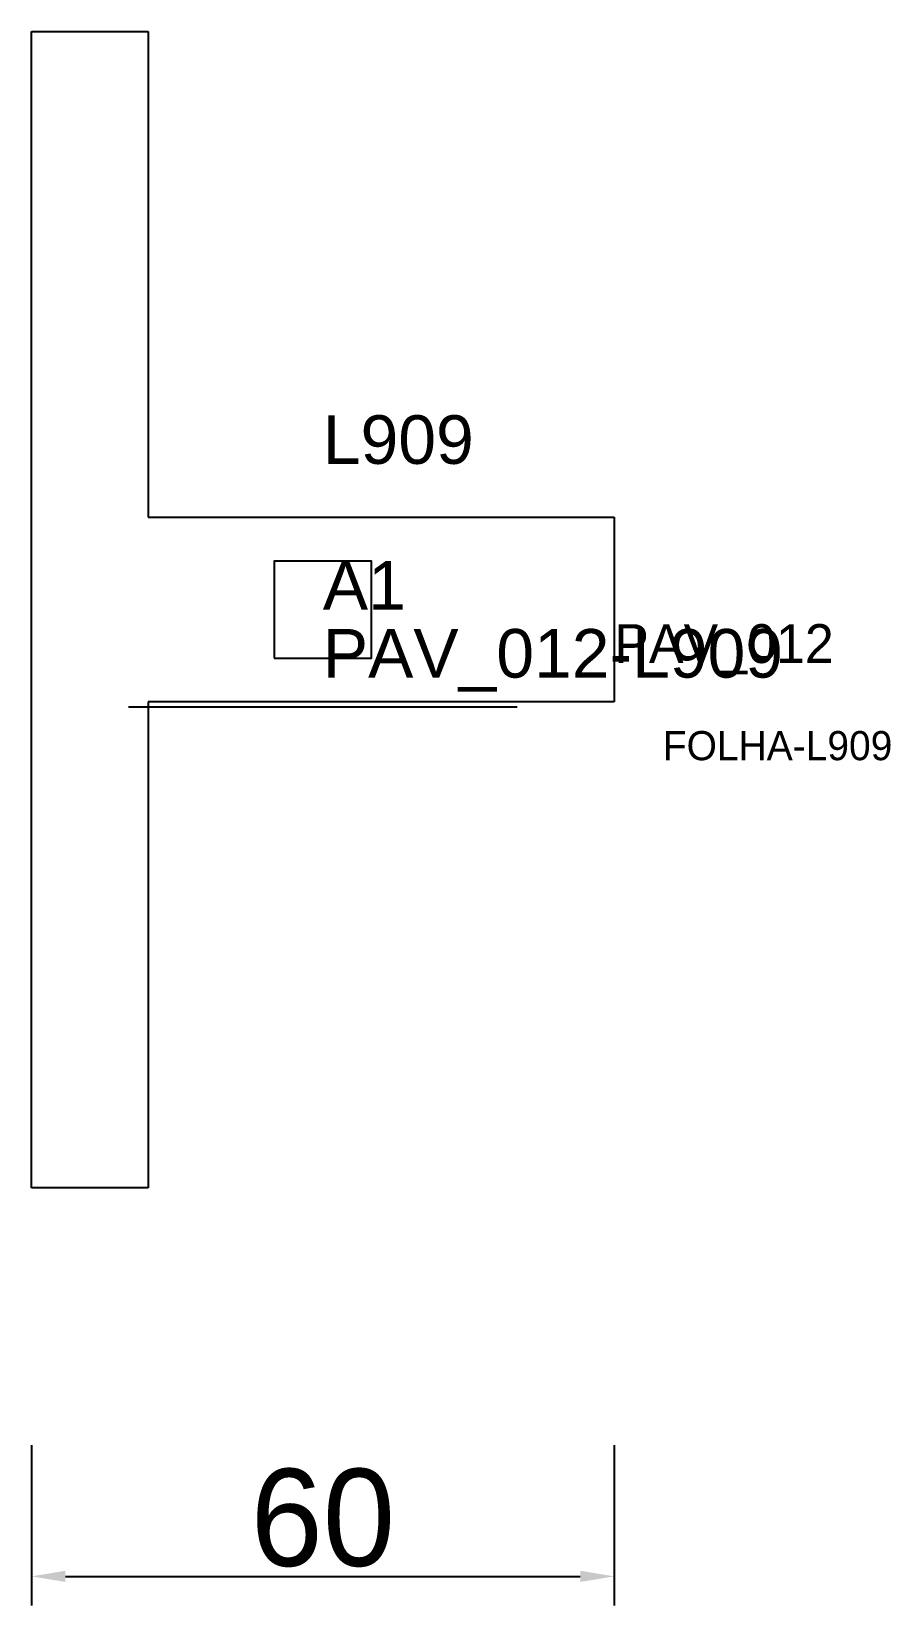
# Model space of a CAD drawing. Header units: metres. Extents: x 222 to 311, y 40 to 202.
import ezdxf

# ---------------------------------------------------------------- set-up
doc = ezdxf.new("R2010")
doc.units = ezdxf.units.M
for name, color, linetype in [('3', 3, 'CONTINUOUS'), ('AUX00', 7, 'CONTINUOUS'), ('COTA', 241, 'CONTINUOUS'), ('FOLHA', 255, 'CONTINUOUS'), ('Hachura', 251, 'CONTINUOUS'), ('NOMENCLATURA', 7, 'CONTINUOUS'), ('Nível', 160, 'CONTINUOUS'), ('Painéis', 200, 'CONTINUOUS'), ('Pilares', 5, 'CONTINUOUS'), ('SARR_2.2x7', 40, 'CONTINUOUS')]:
    doc.layers.add(name, color=color, linetype=linetype)
doc.styles.add('ARIAL', font='Arial.ttf')
doc.styles.add('STR_STANDARD', font='arial.ttf')
doc.dimstyles.new('EZ DXF', dxfattribs={"dimtxt": 10, "dimasz": 3.5, "dimexe": 3, "dimexo": 1.5, "dimgap": 1, "dimtad": 1, "dimdec": 1, "dimdsep": 46, "dimcen": 2.5, "dimazin": 3, "dimtfac": 1, "dimtmove": 0, "dimatfit": 3})

msp = doc.modelspace()

# ---------------------------------------------------------------- hatches: boundary and pattern name
at = {"layer": 'Hachura'}
h = msp.add_hatch(dxfattribs=at)
h.set_pattern_fill('ANSI31', scale=50)
h.paths.add_polyline_path([(282.2, 151.5), (282.2, 132.5), (234.2, 132.5), (234.2, 82.5), (222.2, 82.5), (222.2, 151.5), (222.2, 201.5), (234.2, 201.5), (234.2, 151.5)])
h = msp.add_hatch(dxfattribs=at)
h.set_pattern_fill('ANSI31', scale=50)
h.paths.add_polyline_path([(282.2, 151.5), (282.2, 132.5), (234.2, 132.5), (234.2, 82.5), (222.2, 82.5), (222.2, 151.5), (222.2, 201.5), (234.2, 201.5), (234.2, 151.5)])

# ---------------------------------------------------------------- linework, layer by layer
at = {"layer": 'Painéis', "color": 200}
for p, q in [((222.2, 151.5), (222.2, 201.5)), ((222.2, 201.5), (234.2, 201.5)), ((222.2, 151.5), (222.2, 201.5)), ((222.2, 201.5), (234.2, 201.5)), ((234.2, 201.5), (234.2, 151.5)), ((234.2, 201.5), (234.2, 151.5)), ((222.2, 82.5), (222.2, 151.5)), ((222.2, 82.5), (222.2, 151.5)), ((234.2, 151.5), (282.2, 151.5)), ((234.2, 151.5), (282.2, 151.5)), ((282.2, 151.5), (282.2, 132.5)), ((282.2, 151.5), (282.2, 132.5)), ((282.2, 132.5), (234.2, 132.5)), ((234.2, 132.5), (234.2, 82.5)), ((282.2, 132.5), (234.2, 132.5)), ((234.2, 132.5), (234.2, 82.5)), ((234.2, 82.5), (222.2, 82.5)), ((234.2, 82.5), (222.2, 82.5))]:
    msp.add_line(p, q, dxfattribs=at)
at = {"layer": 'Pilares'}
msp.add_lwpolyline([(247.2, 137), (257.2, 137), (257.2, 147), (247.2, 147)], close=True, dxfattribs=at)
msp.add_lwpolyline([(247.2, 137), (257.2, 137), (257.2, 147), (247.2, 147)], close=True, dxfattribs=at)
at = {"layer": 'SARR_2.2x7'}
msp.add_line((232.2, 132), (272.2, 132), dxfattribs=at)
msp.add_line((232.2, 132), (272.2, 132), dxfattribs=at)

# ---------------------------------------------------------------- texts
at = {"layer": '3', "style": 'STR_STANDARD'}
msp.add_text('A1', height=5, dxfattribs=at).set_placement((252.2, 142))
msp.add_text('A1', height=5, dxfattribs=at).set_placement((252.2, 142))
at = {"layer": 'AUX00', "style": 'STR_STANDARD'}
msp.add_text('PAV_012-L909', height=5, dxfattribs=at).set_placement((252.2, 135))
msp.add_text('PAV_012-L909', height=5, dxfattribs=at).set_placement((252.2, 135))
at = {"layer": 'FOLHA'}
msp.add_text('FOLHA-L909', height=3, dxfattribs=at).set_placement((287.2, 126.5))
msp.add_text('FOLHA-L909', height=3, dxfattribs=at).set_placement((287.2, 126.5))
at = {"layer": 'NOMENCLATURA', "insert": (252.2, 162), "char_height": 5, "attachment_point": 1, "style": 'ARIAL'}
msp.add_mtext('L909', dxfattribs=at)
msp.add_mtext('L909', dxfattribs=at)
at = {"layer": 'Nível'}
msp.add_text('PAV_012', height=4, dxfattribs=at).set_placement((282.2, 136.5))
msp.add_text('PAV_012', height=4, dxfattribs=at).set_placement((282.2, 136.5))

# ---------------------------------------------------------------- dimensions: what is measured, and where the dimension line sits
at = {"layer": 'COTA'}
msp.add_linear_dim(base=(222.2, 42.5), p1=(222.2, 57.5), p2=(282.2, 57.5), dimstyle='EZ DXF', dxfattribs=at).render()
msp.add_linear_dim(base=(222.2, 42.5), p1=(222.2, 57.5), p2=(282.2, 57.5), dimstyle='EZ DXF', dxfattribs=at).render()

doc.saveas('drawing.dxf')
